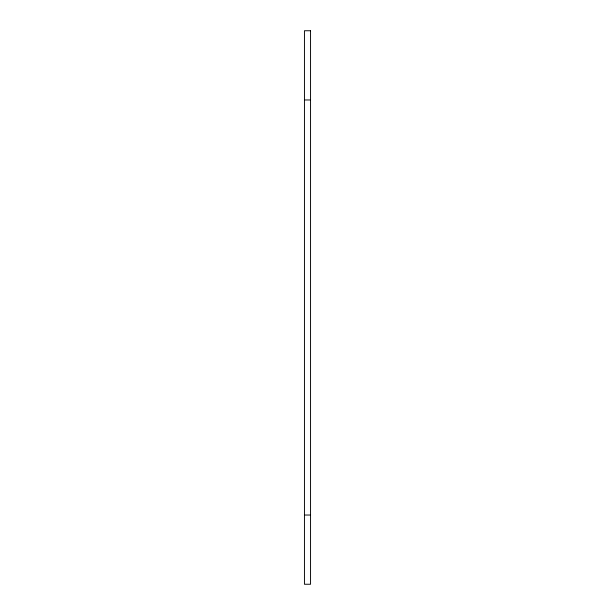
<?xml version="1.0" encoding="UTF-8"?>
<svg xmlns="http://www.w3.org/2000/svg" width="615" height="615" viewBox="0 0 615 615"><rect width="100%" height="100%" fill="white"/><g stroke="black" fill="none" stroke-linecap="round" stroke-linejoin="round"><path stroke-width="0.92" d="M304.448 99.968L310.552 99.968M304.448 515.032L310.552 515.032M310.552 30.75L304.448 30.75L304.448 584.25L310.552 584.25L310.552 30.75"/></g></svg>
